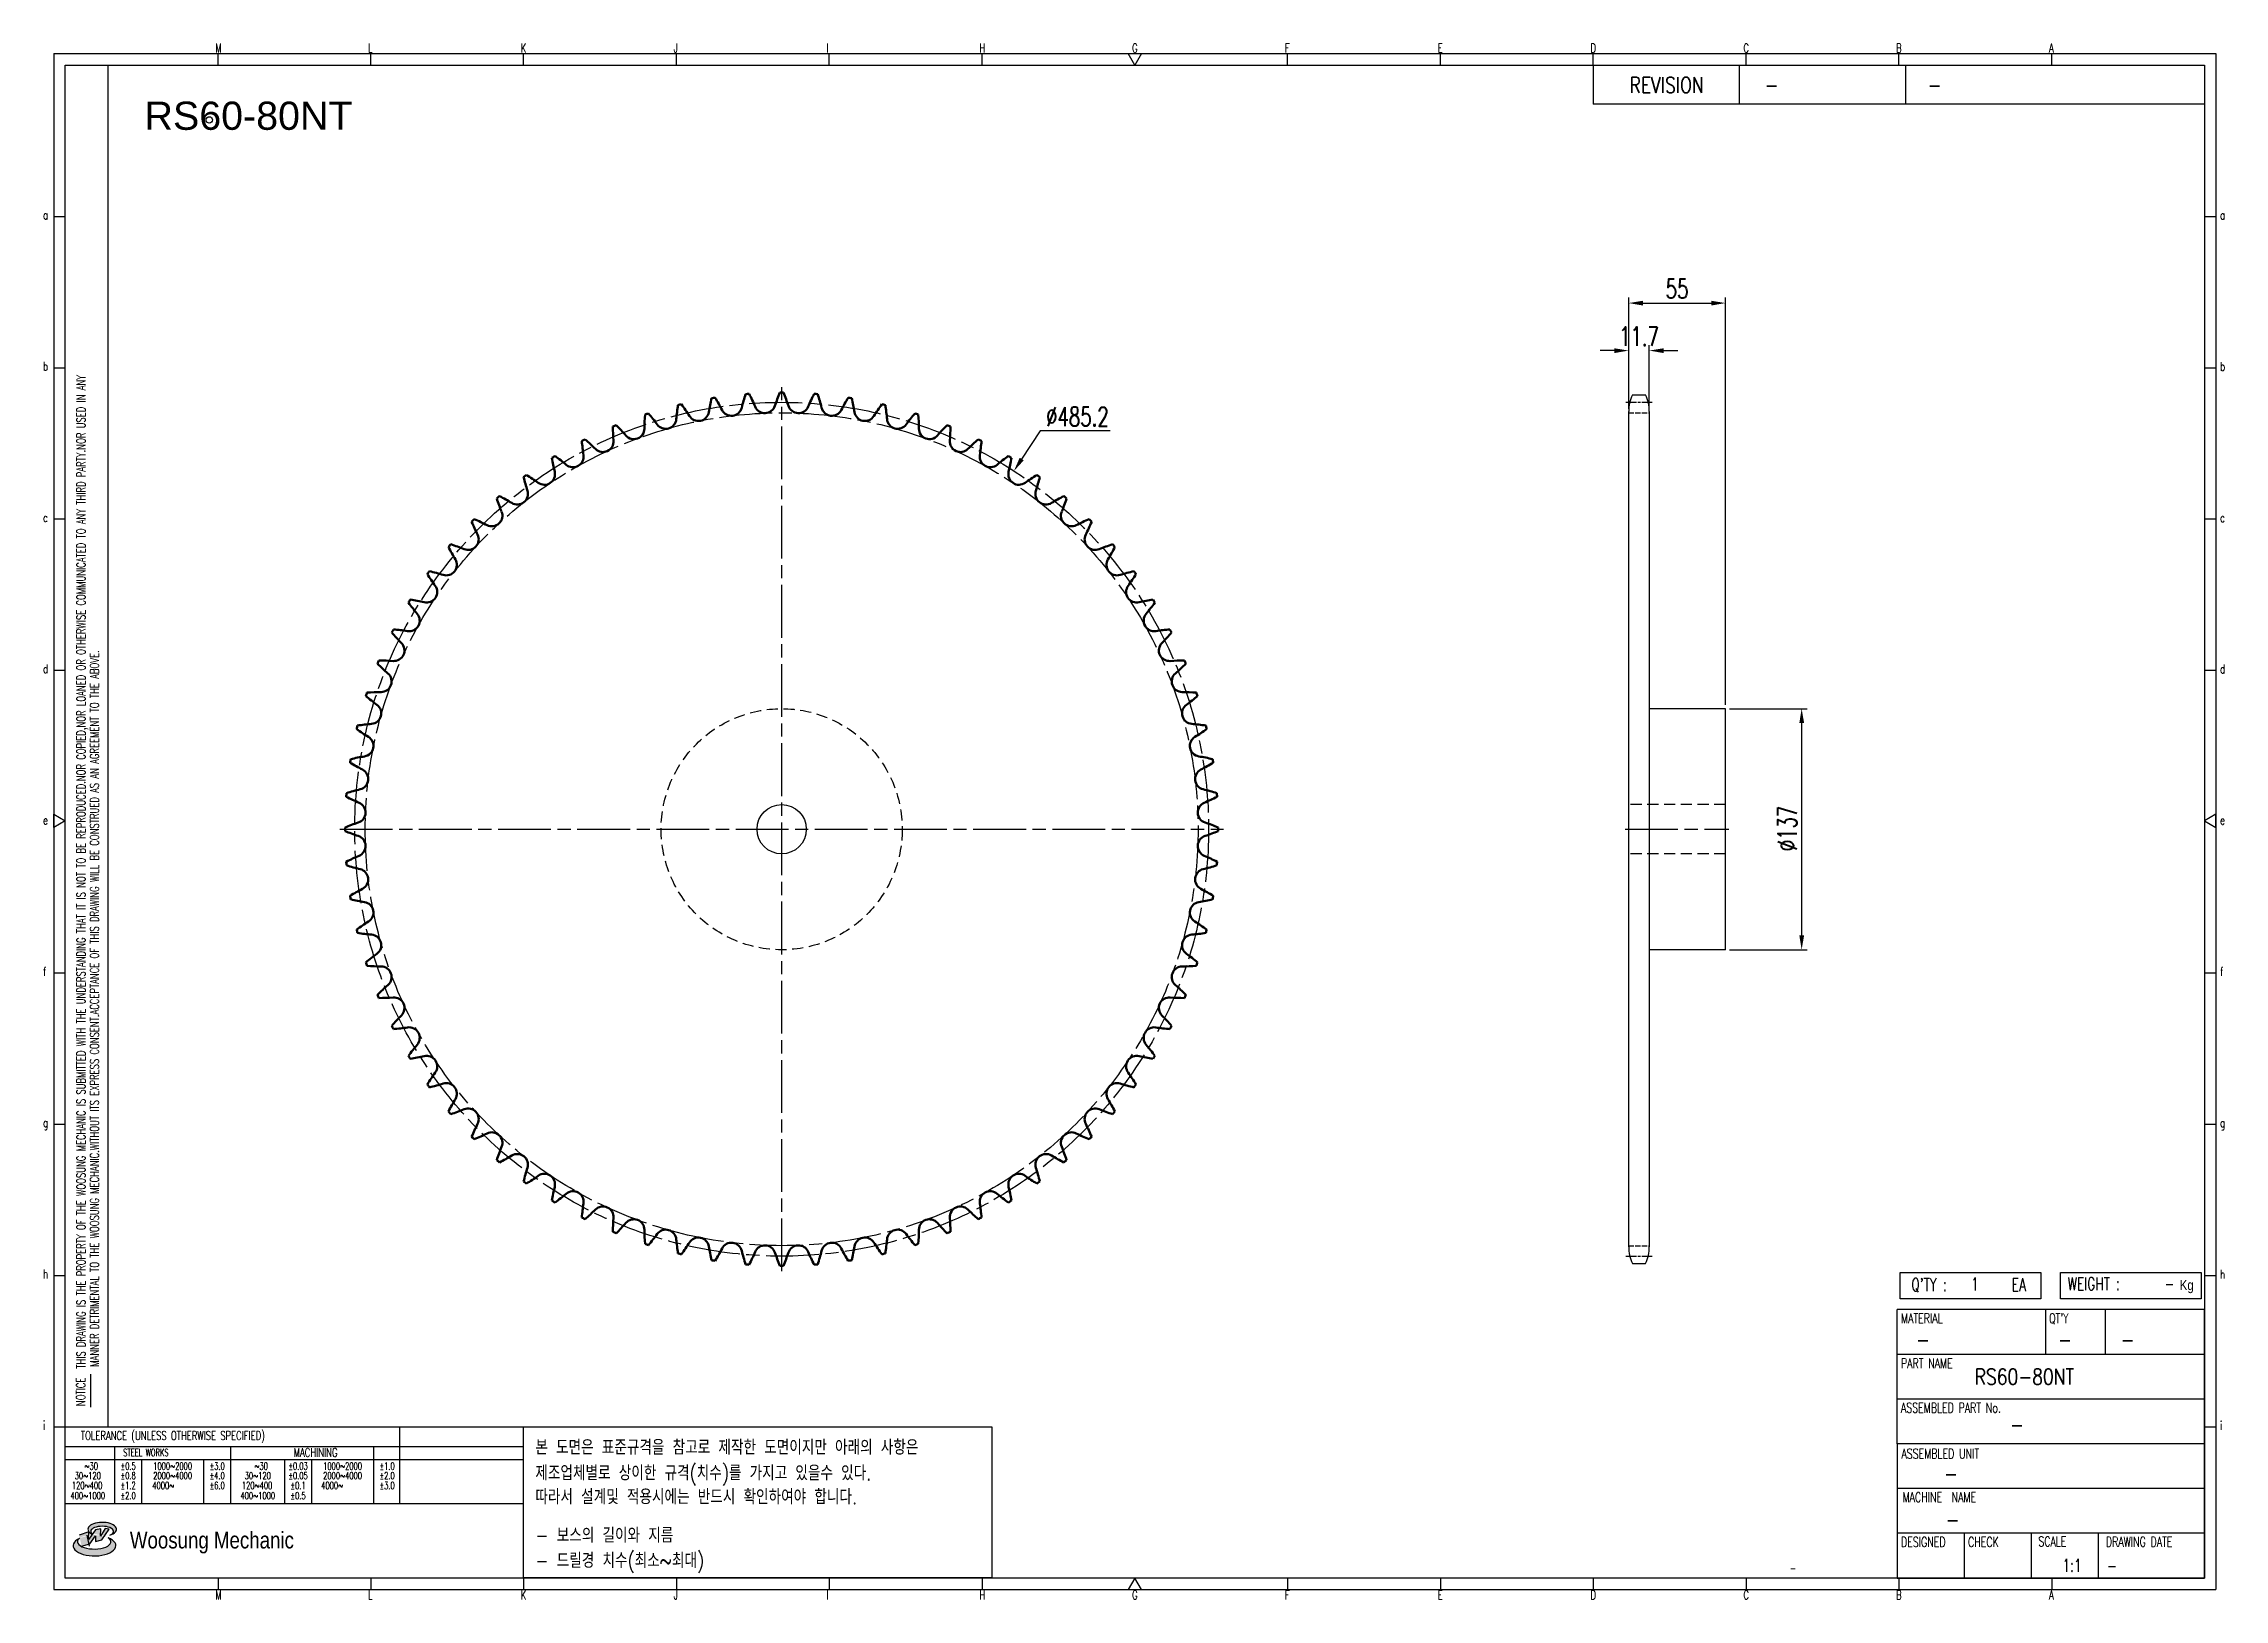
# Model space of a CAD drawing. Header units: millimetres. Extents: x 24037 to 25276, y 26 to 910.
import ezdxf
from ezdxf.enums import TextEntityAlignment as Align

# ---------------------------------------------------------------- set-up
doc = ezdxf.new("R2010")
doc.units = ezdxf.units.MM
for name, pattern in [('AM_ISO02W050', [7.5, 6, -1.5]), ('AM_ISO02W050x2', [3.75, 3, -0.75]), ('AM_ISO08W050', [18, 12, -1.5, 3, -1.5]), ('AM_ISO08W050x2', [9, 6, -0.75, 1.5, -0.75]), ('HIDDEN', [9.525, 6.35, -3.175])]:
    doc.linetypes.add(name, pattern=pattern)
for name, color, linetype, lineweight in [('AM_0N', 7, 'Continuous', 50), ('AM_3N', 6, 'AM_ISO02W050', 25), ('AM_7N', 4, 'AM_ISO08W050', 25)]:
    doc.layers.add(name, color=color, linetype=linetype, lineweight=lineweight)
for name, color, linetype in [('HL', 2, 'HIDDEN'), ('S-DIM', 7, 'Continuous'), ('TITLE', 7, 'Continuous'), ('도면레이아웃', 7, 'Continuous')]:
    doc.layers.add(name, color=color, linetype=linetype)
doc.styles.add('HAN', font='ROMANS.shx', dxfattribs={"width": 0.7, "bigfont": 'whgtxt.shx'})
doc.styles.add('HKD_ST2', font='romans.shx', dxfattribs={"width": 0.7, "height": 4, "bigfont": '@extfont2.shx'})
doc.styles.add('HSG', font='SIMPLEX.shx', dxfattribs={"width": 0.7, "bigfont": 'HSG.shx'})
doc.styles.add('ROMANS', font='romans.shx', dxfattribs={"width": 0.7, "bigfont": 'whgtxt.shx'})
doc.styles.add('SLDTEXTSTYLE4', font='arial.ttf', dxfattribs={"width": 0.8})
doc.styles.get("Standard").update_dxf_attribs({"font": 'arial.ttf'})
doc.dimstyles.new('APP23', dxfattribs={"dimscale": 4.5, "dimtxt": 2.4, "dimasz": 1.8, "dimexe": 0.7, "dimexo": 0.5, "dimgap": 0.6, "dimtad": 1, "dimtoh": 1, "dimdec": 1, "dimrnd": 0.01, "dimzin": 9, "dimdsep": 46, "dimtxsty": 'HSG', "dimcen": 0, "dimclrd": 1, "dimclre": 1, "dimclrt": 256, "dimazin": 2, "dimtp": 1, "dimtm": 1, "dimtfac": 0.5, "dimtdec": 1, "dimtix": 1, "dimtofl": 0, "dimtmove": 0, "dimatfit": 3, "dimfxl": 0, "dimtvp": 1, "dimtolj": 2, "dimlwd": -1, "dimlwe": -1, "dimarcsym": 0})

# ---------------------------------------------------------------- blocks, each defined once
blk = doc.blocks.new('SUYWSHJH')
at = {"layer": '도면레이아웃'}
h = blk.add_hatch(color=10, dxfattribs=at)
h.paths.add_polyline_path([(1.544, 35.177), (1.554, 34.966), (1.779, 35.034), (2.054, 35.422), (1.908, 35.446), (1.728, 35.167), (1.741, 35.439), (1.547, 35.405), (1.292, 35.041), (1.295, 35.33), (0.943, 35.208), (1.03, 34.8), (1.336, 34.885)])
edge = h.paths.add_edge_path()
edge.add_ellipse((1.795, 35.421), major_axis=(-0.53, 0), ratio=0.487785, start_angle=122.36065, end_angle=403.39574)
edge.add_line((1.411, 35.244), (1.419, 35.261))
edge.add_ellipse((1.798, 35.344), major_axis=(-0.423, 0), ratio=0.444396, start_angle=131.58977, end_angle=386.19408, ccw=False)
edge = h.paths.add_edge_path()
edge.add_ellipse((1.512, 34.815), major_axis=(-0.793, 0), ratio=0.480113, start_angle=314.67633, end_angle=590.85213)
edge.add_ellipse((1.501, 34.958), major_axis=(-0.62, 0), ratio=0.43311, start_angle=331.7024, end_angle=574.42495, ccw=False)
for p, q in [((0, 90.118), (80.15, 90.118)), ((0, 90.118), (0, 33.191)), ((6.089, 89.693), (6.089, 90.118)), ((11.753, 89.693), (11.753, 90.118)), ((17.418, 89.693), (17.418, 90.118)), ((23.082, 89.693), (23.082, 90.118)), ((28.746, 89.693), (28.746, 90.118)), ((34.411, 89.693), (34.411, 90.118)), ((45.739, 89.693), (45.739, 90.118)), ((51.404, 89.693), (51.404, 90.118)), ((57.068, 89.693), (57.068, 90.118)), ((62.732, 89.693), (62.732, 90.118)), ((68.397, 89.693), (68.397, 90.118)), ((74.061, 89.693), (74.061, 90.118)), ((80.15, 90.118), (80.15, 33.191)), ((0, 84.085), (0.425, 84.085)), ((79.725, 84.085), (80.15, 84.085)), ((0, 78.478), (0.425, 78.478)), ((79.725, 78.478), (80.15, 78.478)), ((0, 72.87), (0.425, 72.87)), ((79.725, 72.87), (80.15, 72.87)), ((0, 67.262), (0.425, 67.262)), ((79.725, 67.262), (80.15, 67.262)), ((0, 56.047), (0.425, 56.047)), ((79.725, 56.047), (80.15, 56.047)), ((0, 50.439), (0.425, 50.439)), ((79.725, 50.439), (80.15, 50.439)), ((0, 44.832), (0.425, 44.832)), ((79.725, 44.832), (80.15, 44.832)), ((1.377, 39.947), (1.377, 41.174)), ((0, 39.224), (0.425, 39.224)), ((79.725, 39.224), (80.15, 39.224)), ((0, 33.191), (80.15, 33.191)), ((6.089, 33.616), (6.089, 33.191)), ((11.753, 33.616), (11.753, 33.191)), ((17.418, 33.616), (17.418, 33.191)), ((23.082, 33.616), (23.082, 33.191)), ((28.746, 33.616), (28.746, 33.191)), ((34.411, 33.616), (34.411, 33.191)), ((45.739, 33.616), (45.739, 33.191)), ((51.404, 33.616), (51.404, 33.191)), ((57.068, 33.616), (57.068, 33.191)), ((62.732, 33.616), (62.732, 33.191)), ((68.397, 33.616), (68.397, 33.191)), ((74.061, 33.616), (74.061, 33.191))]:
    blk.add_line(p, q)
at = {"color": 2}
for p, q in [((2.017, 39.224), (2.017, 89.693)), ((0.425, 39.224), (17.418, 39.224)), ((12.816, 39.224), (12.816, 36.382)), ((17.418, 33.616), (17.418, 39.224)), ((0.425, 38.487), (17.418, 38.487)), ((0.425, 38.012), (17.418, 38.012)), ((2.257, 38.487), (2.257, 36.382)), ((3.257, 38.012), (3.257, 36.382)), ((5.557, 38.012), (5.557, 36.382)), ((6.557, 38.5), (6.557, 36.382)), ((8.557, 38.012), (8.557, 36.382)), ((9.557, 38.026), (9.557, 36.382)), ((11.857, 38.487), (11.857, 36.382)), ((0.425, 36.382), (17.418, 36.382))]:
    blk.add_line(p, q, dxfattribs=at)
at = {"color": 6, "ltscale": 0.5}
for p, q in [((57.068, 89.693), (57.068, 88.246)), ((62.47, 89.693), (62.47, 88.246)), ((68.635, 89.693), (68.635, 88.246)), ((79.725, 88.246), (57.068, 88.246)), ((68.336, 38.59), (68.336, 43.563)), ((79.725, 43.563), (68.336, 43.563)), ((73.827, 43.563), (73.827, 41.905)), ((76.037, 43.563), (76.037, 41.905)), ((79.725, 38.59), (79.725, 43.563)), ((79.725, 41.905), (68.336, 41.905)), ((79.725, 40.248), (68.336, 40.248)), ((68.336, 38.59), (68.336, 33.616)), ((79.725, 38.59), (68.336, 38.59)), ((79.725, 33.616), (79.725, 38.59)), ((79.725, 36.932), (68.336, 36.932)), ((79.725, 35.274), (68.336, 35.274)), ((70.822, 33.616), (70.822, 35.274)), ((73.309, 33.616), (73.309, 35.274)), ((75.796, 33.616), (75.796, 35.274)), ((68.336, 33.616), (79.725, 33.616))]:
    blk.add_line(p, q, dxfattribs=at)
for points in [[(40.075, 89.693), (39.83, 90.118), (40.32, 90.118)], [(0.425, 89.693), (79.725, 89.693), (79.725, 33.616), (0.425, 33.616)], [(0.425, 61.679), (0, 61.433), (0, 61.924)], [(79.725, 61.679), (80.15, 61.433), (80.15, 61.924)], [(40.075, 33.616), (39.83, 33.191), (40.32, 33.191)]]:
    blk.add_lwpolyline(points, close=True)
at = {"layer": 'TITLE', "color": 20}
for p, q in [((68.449, 43.961), (68.449, 44.936)), ((68.449, 44.936), (73.654, 44.936)), ((73.654, 44.936), (73.654, 43.961)), ((74.39, 43.961), (74.39, 44.936)), ((74.39, 44.936), (79.595, 44.936)), ((79.595, 44.936), (79.595, 43.961)), ((73.654, 43.961), (68.449, 43.961)), ((79.595, 43.961), (74.39, 43.961))]:
    blk.add_line(p, q, dxfattribs=at)
at = {"layer": '도면레이아웃'}
for p, q in [((1.295, 35.33), (0.943, 35.208)), ((1.03, 34.8), (1.336, 34.885)), ((1.224, 35.208), (1.311, 34.8)), ((1.224, 35.208), (1.224, 35.208)), ((1.547, 35.405), (1.292, 35.041)), ((1.292, 35.041), (1.295, 35.33)), ((1.336, 34.885), (1.544, 35.177)), ((1.419, 35.261), (1.411, 35.244)), ((1.544, 35.177), (1.554, 34.966)), ((1.741, 35.439), (1.547, 35.405)), ((1.554, 34.966), (1.779, 35.034)), ((1.908, 35.446), (1.728, 35.167)), ((1.728, 35.167), (1.741, 35.439)), ((1.779, 35.034), (2.054, 35.422)), ((2.054, 35.422), (1.908, 35.446))]:
    blk.add_line(p, q, dxfattribs=at)
for centre, major_axis, ratio, start_param, end_param in [((1.795, 35.421), (-0.53, 0), 0.487785, 2.135596, 7.040584), ((1.512, 34.815), (-0.793, 0), 0.480113, 5.492138, 10.312315), ((1.501, 34.958), (-0.62, 0), 0.43311, 5.789299, 10.025607), ((1.798, 35.344), (-0.423, 0), 0.444396, 2.296675, 6.740358)]:
    blk.add_ellipse(centre, major_axis=major_axis, ratio=ratio, start_param=start_param, end_param=end_param, dxfattribs=at)
at = {"color": 4, "style": 'HKD_ST2', "width": 0.7}
for s, p in [('M', (5.988, 90.164)), ('L', (11.652, 90.164)), ('K', (17.316, 90.164)), ('J', (22.981, 90.164)), ('I', (28.645, 90.164)), ('H', (34.309, 90.164)), ('G', (39.974, 90.164)), ('F', (45.638, 90.164)), ('E', (51.302, 90.164)), ('D', (56.967, 90.164)), ('C', (62.631, 90.164)), ('B', (68.295, 90.164)), ('A', (73.96, 90.164)), ('a', (-0.395, 83.976)), ('a', (80.305, 83.97)), ('b', (-0.395, 78.368)), ('b', (80.305, 78.362)), ('c', (-0.395, 72.76)), ('c', (80.305, 72.754)), ('d', (-0.395, 67.153)), ('d', (80.305, 67.147)), ('e', (-0.395, 61.545)), ('e', (80.305, 61.539)), ('f', (-0.395, 55.937)), ('f', (80.305, 55.931)), ('g', (-0.395, 50.33)), ('g', (80.305, 50.324)), ('h', (-0.395, 44.722)), ('h', (80.305, 44.716)), ('i', (-0.395, 39.114)), ('i', (80.305, 39.108)), ('M', (5.988, 32.824)), ('L', (11.652, 32.824)), ('K', (17.316, 32.824)), ('J', (22.981, 32.824)), ('I', (28.645, 32.824)), ('H', (34.309, 32.824)), ('G', (39.974, 32.824)), ('F', (45.638, 32.824)), ('E', (51.302, 32.824)), ('D', (56.967, 32.824)), ('C', (62.631, 32.824)), ('B', (68.295, 32.824)), ('A', (73.96, 32.824))]:
    blk.add_text(s, height=0.326, dxfattribs=at).set_placement(p)
for s, height, style, width, p in [('REVISION', 0.5806, 'HAN', 0.8, (58.415, 88.664)), ('-', 0.581, 'HAN', 0.8, (63.426, 88.664)), ('-', 0.581, 'HAN', 0.8, (69.468, 88.664)), ("Q'TY : ", 0.4746, 'HKD_ST2', 0.7, (68.857, 44.253)), ('1', 0.475, 'HKD_ST2', 0.7, (71.071, 44.275)), ('EA', 0.4746, 'HKD_ST2', 0.7, (72.578, 44.253)), ('WEIGHT : ', 0.4746, 'HKD_ST2', 0.7, (74.65, 44.286)), ('-', 0.581, 'HAN', 0.8, (69.029, 42.157)), ('-', 0.581, 'HAN', 0.8, (74.289, 42.157)), ('-', 0.581, 'HAN', 0.8, (76.623, 42.157)), ('-', 0.581, 'HAN', 0.8, (72.515, 39.013)), ('-', 0.581, 'HAN', 0.8, (70.067, 37.189)), ('-', 0.581, 'HAN', 0.8, (70.126, 35.48)), ('1:1', 0.4746, 'HKD_ST2', 0.7, (74.458, 33.848)), ('-', 0.475, 'HKD_ST2', 0.7, (76.112, 33.837))]:
    blk.add_text(s, height=height, dxfattribs=dict(style=style, width=width)).set_placement(p)
at = {"color": 6, "style": 'HKD_ST2', "width": 0.7}
for s, p in [(' THIS DRAWING IS THE PROPERTY OF THE WOOSUNG MECHANIC IS SUBMITTED WITH THE UNDERSTANDING THAT IT IS NOT TO BE REPRODUCED.NOR COPIED,NOR LOANED OR OTHERWISE COMMUNICATED TO ANY THIRD PARTY.NOR USED IN ANY', (1.173, 41.217)), ('MANNER DETRIMENTAL TO THE WOOSUNG MECHANIC.WITHOUT ITS EXPRESS CONSENT.ACCEPTANCE OF THIS DRAWING WILL BE CONSTRUED AS AN AGREEMENT TO THE ABOVE.', (1.672, 41.447))]:
    blk.add_text(s, height=0.326266, rotation=90, dxfattribs=at).set_placement(p)
at = {"style": 'HKD_ST2', "width": 0.7}
blk.add_text('-', height=0.475, dxfattribs=at).set_placement((78.613, 44.286), align=Align.RIGHT)
at = {"color": 4, "style": 'HKD_ST2', "width": 0.7}
for s, height, p in [('MATERIAL', 0.3651, (68.474, 43.425)), ("QT'Y", 0.3651, (73.965, 43.425)), ('PART NAME', 0.3651, (68.474, 41.756)), ('ASSEMBLED PART No.', 0.36511, (68.474, 40.109)), ('ASSEMBLED UNIT', 0.36511, (68.49, 38.408)), ('MACHINE  NAME', 0.36511, (68.532, 36.794)), ('DESIGNED', 0.3651, (68.474, 35.136)), ('CHECK', 0.3651, (70.961, 35.136)), ('SCALE', 0.3651, (73.566, 35.153)), ('DRAWING DATE', 0.36511, (76.071, 35.141))]:
    blk.add_text(s, height=height, dxfattribs=at).set_placement(p, align=Align.TOP_LEFT)
at = {"style": 'HKD_ST2', "width": 0.7}
blk.add_text('NOTICE', height=0.3263, rotation=90, dxfattribs=at).set_placement((1.163, 39.988))
for s, height, style, width, p in [('TOLERANCE (UNLESS OTHERWISE SPECIFIED)', 0.32627, 'HKD_ST2', 0.7, (4.417, 38.896)), ('-', 0.326, 'ROMANS', 0.65, (64.469, 33.975))]:
    blk.add_text(s, height=height, dxfattribs=dict(style=style, width=width)).set_placement(p, align=Align.MIDDLE_CENTER)
at = {"color": 4, "style": 'HKD_ST2', "width": 0.7}
for s, height, p in [('STEEL WORKS', 0.26101, (3.416, 38.268)), ('MACHINING', 0.3263, (9.707, 38.27)), ('%%P0.5', 0.261, (2.757, 37.762)), ('%%P0.8', 0.261, (2.757, 37.411)), ('%%P3.0', 0.261, (6.057, 37.762)), ('%%P4.0', 0.261, (6.057, 37.411)), ('%%P0.03', 0.261, (9.057, 37.762)), ('%%P0.05', 0.261, (9.057, 37.411)), ('%%P1.0', 0.261, (12.357, 37.762)), ('%%P2.0', 0.261, (12.357, 37.411)), ('%%P1.2', 0.261, (2.757, 37.045)), ('%%P2.0', 0.261, (2.757, 36.67)), ('%%P6.0', 0.261, (6.057, 37.045)), ('%%P0.1', 0.261, (9.057, 37.045)), ('%%P0.5', 0.261, (9.057, 36.67)), ('%%P3.0', 0.261, (12.357, 37.045))]:
    blk.add_text(s, height=height, dxfattribs=at).set_placement(p, align=Align.MIDDLE)
for s, height, p in [('30%%126120', 0.261, (1.263, 37.411)), ('%%12630', 0.261, (1.389, 37.762)), ('2000%%1264000', 0.26101, (4.407, 37.411)), ('1000%%1262000', 0.26101, (4.407, 37.762)), ('30%%126120', 0.261, (7.563, 37.411)), ('%%12630', 0.261, (7.689, 37.762)), ('2000%%1264000', 0.26101, (10.707, 37.411)), ('1000%%1262000', 0.26101, (10.707, 37.762)), ('400%%1261000', 0.26101, (1.263, 36.67)), ('120%%126400', 0.26101, (1.237, 37.045)), ('4000%%126', 0.261, (4.061, 37.045)), ('400%%1261000', 0.26101, (7.563, 36.67)), ('120%%126400', 0.26101, (7.537, 37.045)), ('4000%%126', 0.261, (10.321, 37.045))]:
    blk.add_text(s, height=height, dxfattribs=at).set_placement(p, align=Align.MIDDLE_CENTER)
at = {"color": 1, "style": 'SLDTEXTSTYLE4', "width": 0.8}
blk.add_text('Woosung Mechanic', height=0.61957, dxfattribs=at).set_placement((2.822, 34.711))
at = {"layer": 'TITLE', "width": 0.8}
blk.add_text('Kg', height=0.3789, dxfattribs=at).set_placement((78.807, 44.286))
blk = doc.blocks.new('*D2')
at = {"layer": 'Defpoints', "color": 0, "transparency": 16777216}
for p in [(24588.5, 667.2), (24324.5, 260.1)]:
    blk.add_point(p, dxfattribs=at)
at = {"layer": 'S-DIM', "color": 1, "transparency": 16777216}
for p, q in [((24603.4, 690.1), (24592.9, 674)), ((24643.2, 690.1), (24603.4, 690.1))]:
    blk.add_line(p, q, dxfattribs=at)
blk.add_solid([(24591.8, 674.8), (24594.1, 673.3), (24588.5, 667.2)], dxfattribs=at)
at = {"layer": 'S-DIM', "transparency": 16777216, "insert": (24624.6, 698.2), "char_height": 10.8, "attachment_point": 5, "style": 'HSG'}
blk.add_mtext('\\A2;∅485.2', dxfattribs=at)
blk = doc.blocks.new('*D3')
at = {"layer": 'Defpoints', "color": 0, "transparency": 16777216}
for p in [(24949.6, 735.7), (24937.9, 700.3), (24949.6, 701)]:
    blk.add_point(p, dxfattribs=at)
at = {"layer": 'S-DIM', "color": 1, "transparency": 16777216}
for p, q in [((24929.8, 735.7), (24921.7, 735.7)), ((24937.9, 702.6), (24937.9, 738.8)), ((24949.6, 703.2), (24949.6, 738.8)), ((24957.7, 735.7), (24965.8, 735.7))]:
    blk.add_line(p, q, dxfattribs=at)
for points in [[(24929.8, 737), (24929.8, 734.3), (24937.9, 735.7)], [(24957.7, 737), (24957.7, 734.3), (24949.6, 735.7)]]:
    blk.add_solid(points, dxfattribs=at)
at = {"layer": 'S-DIM', "transparency": 16777216, "insert": (24943.8, 743.8), "char_height": 10.8, "attachment_point": 5, "style": 'HSG'}
blk.add_mtext('\\A2;11.7', dxfattribs=at)
blk = doc.blocks.new('*D4')
at = {"layer": 'Defpoints', "color": 0, "transparency": 16777216}
for p in [(24992.9, 762.7), (24937.9, 700.3), (24992.9, 532.2)]:
    blk.add_point(p, dxfattribs=at)
at = {"layer": 'S-DIM', "color": 1, "transparency": 16777216}
for p, q in [((24937.9, 702.6), (24937.9, 765.8)), ((24946, 762.7), (24984.8, 762.7)), ((24992.9, 534.4), (24992.9, 765.8))]:
    blk.add_line(p, q, dxfattribs=at)
for points in [[(24946, 764), (24946, 761.3), (24937.9, 762.7)], [(24984.8, 764), (24984.8, 761.3), (24992.9, 762.7)]]:
    blk.add_solid(points, dxfattribs=at)
at = {"layer": 'S-DIM', "transparency": 16777216, "insert": (24965.4, 770.8), "char_height": 10.8, "attachment_point": 5, "style": 'HSG'}
blk.add_mtext('\\A2;55', dxfattribs=at)
blk = doc.blocks.new('*D5')
at = {"layer": 'Defpoints', "color": 0, "transparency": 16777216}
for p in [(24992.9, 532.2), (24992.9, 395.2), (25036.2, 395.2)]:
    blk.add_point(p, dxfattribs=at)
at = {"layer": 'S-DIM', "color": 1, "transparency": 16777216}
for p, q in [((24995.2, 532.2), (25039.4, 532.2)), ((25036.2, 524.1), (25036.2, 403.3)), ((24995.2, 395.2), (25039.4, 395.2))]:
    blk.add_line(p, q, dxfattribs=at)
for points in [[(25034.9, 524.1), (25037.6, 524.1), (25036.2, 532.2)], [(25034.9, 403.3), (25037.6, 403.3), (25036.2, 395.2)]]:
    blk.add_solid(points, dxfattribs=at)
at = {"layer": 'S-DIM', "transparency": 16777216, "insert": (25028.1, 464.1), "char_height": 10.8, "attachment_point": 5, "rotation": 90, "style": 'HSG'}
blk.add_mtext('\\A2;%%c137', dxfattribs=at)

msp = doc.modelspace()

# ---------------------------------------------------------------- linework, layer by layer
for p, q in [((24940, 710.5), (24947.54, 710.5)), ((24937.92, 226.36), (24937.92, 701)), ((24949.62, 701), (24949.62, 226.36)), ((24992.92, 532.18), (24949.62, 532.18)), ((24992.92, 395.18), (24992.92, 532.18)), ((24992.92, 395.18), (24949.62, 395.18)), ((24940, 216.86), (24947.54, 216.86))]:
    msp.add_line(p, q)
at = {"color": 4}
msp.add_lwpolyline([(24309.89, 124.14), (24576.05, 124.14), (24576.05, 38.17), (24309.89, 38.17)], close=True, dxfattribs=at)
for centre, radius in [((24131.24, 866.74), 1.85), ((24456.54, 463.68), 14)]:
    msp.add_circle(centre, radius)
for centre, start, end in [((24960.62, 701), 155.25994, 180), ((24926.92, 701), 0, 24.74006), ((24960.62, 226.36), 180, 204.74006), ((24926.92, 226.36), 335.25994, 0)]:
    msp.add_arc(centre, 22.7, start, end)
at = {"layer": 'AM_0N'}
for centre, radius, start, end in [((24530.78, 681.75), 117.19, 166.75525, 170.6875), ((24456.54, 463.68), 248.14, 98.76211, 99.23789), ((24318.54, 648.14), 117.19, 27.3125, 31.24475), ((24547.66, 675.26), 117.19, 162.25525, 166.1875), ((24456.54, 463.68), 248.14, 94.26211, 94.73789), ((24333.44, 658.4), 117.19, 22.8125, 26.74475), ((24563.98, 667.45), 117.19, 157.75525, 161.6875), ((24456.54, 463.68), 248.14, 89.76211, 90.23789), ((24349.1, 667.45), 117.19, 18.3125, 22.24475), ((24579.64, 658.4), 117.19, 153.25525, 157.1875), ((24456.54, 463.68), 248.14, 85.26211, 85.73789), ((24365.42, 675.26), 117.19, 13.8125, 17.74475), ((24594.54, 648.14), 117.19, 148.75525, 152.6875), ((24456.54, 463.68), 248.14, 80.76211, 81.23789), ((24382.3, 681.75), 117.19, 9.3125, 13.24475), ((24495.75, 690.68), 117.19, 175.75525, 179.6875), ((24456.54, 463.68), 248.14, 107.76211, 108.23789), ((24291.39, 624.28), 117.19, 36.3125, 40.24475), ((24390.67, 697.24), 6.01, 216.3125, 355.1875), ((24513.44, 686.91), 117.19, 171.25525, 175.1875), ((24456.54, 463.68), 248.14, 103.26211, 103.73789), ((24304.5, 636.74), 117.19, 31.8125, 35.74475), ((24409.2, 701.69), 6.01, 211.8125, 350.6875), ((24428.02, 704.67), 6.01, 207.3125, 346.1875), ((24447.01, 706.17), 6.01, 202.8125, 341.6875), ((24466.07, 706.17), 6.01, 198.3125, 337.1875), ((24485.06, 704.67), 6.01, 193.8125, 332.6875), ((24503.88, 701.69), 6.01, 189.3125, 328.1875), ((24608.58, 636.74), 117.19, 144.25525, 148.1875), ((24456.54, 463.68), 248.14, 76.26211, 76.73789), ((24399.64, 686.91), 117.19, 4.8125, 8.74475), ((24522.41, 697.24), 6.01, 184.8125, 323.6875), ((24621.69, 624.28), 117.19, 139.75525, 143.6875), ((24456.54, 463.68), 248.14, 71.76211, 72.23789), ((24417.33, 690.68), 117.19, 0.3125, 4.24475), ((24456.54, 463.68), 248.14, 116.76211, 117.23789), ((24459.76, 694.02), 117.19, 184.75525, 188.6875), ((24268.3, 596.47), 117.19, 45.3125, 49.24475), ((24354.94, 684.06), 6.01, 225.3125, 4.1875), ((24456.54, 463.68), 248.14, 112.26211, 112.73789), ((24477.82, 693.06), 117.19, 180.25525, 184.1875), ((24279.29, 610.83), 117.19, 40.8125, 44.74475), ((24372.55, 691.35), 6.01, 220.8125, 359.6875), ((24540.53, 691.35), 6.01, 180.3125, 319.1875), ((24633.78, 610.83), 117.19, 135.25525, 139.1875), ((24456.54, 463.68), 248.14, 67.26211, 67.73789), ((24558.14, 684.06), 6.01, 175.8125, 314.6875), ((24435.26, 693.06), 117.19, 355.8125, 359.74475), ((24644.78, 596.47), 117.19, 130.75525, 134.6875), ((24456.54, 463.68), 248.14, 62.76211, 63.23789), ((24453.32, 694.02), 117.19, 351.3125, 355.24475), ((24456.54, 463.68), 248.14, 121.26211, 121.73789), ((24441.68, 693.56), 117.19, 189.25525, 193.1875), ((24258.46, 581.29), 117.19, 49.8125, 53.74475), ((24337.96, 675.41), 6.01, 229.8125, 8.6875), ((24575.11, 675.41), 6.01, 171.3125, 310.1875), ((24654.62, 581.29), 117.19, 126.25525, 130.1875), ((24456.54, 463.68), 248.14, 58.26211, 58.73789), ((24471.4, 693.56), 117.19, 346.8125, 350.74475), ((24456.54, 463.68), 248.14, 125.76211, 126.23789), ((24423.69, 691.69), 117.19, 193.75525, 197.6875), ((24249.84, 565.38), 117.19, 54.3125, 58.24475), ((24321.72, 665.45), 6.01, 234.3125, 13.1875), ((24591.36, 665.45), 6.01, 166.8125, 305.6875), ((24663.24, 565.38), 117.19, 121.75525, 125.6875), ((24489.39, 691.69), 117.19, 342.3125, 346.24475), ((24456.54, 463.68), 248.14, 53.76211, 54.23789), ((24456.54, 463.68), 248.14, 130.26211, 130.73789), ((24405.9, 688.41), 117.19, 198.25525, 202.1875), ((24242.5, 548.85), 117.19, 58.8125, 62.74475), ((24306.3, 654.25), 6.01, 238.8125, 17.6875), ((24606.78, 654.25), 6.01, 162.3125, 301.1875), ((24670.58, 548.85), 117.19, 117.25525, 121.1875), ((24507.18, 688.41), 117.19, 337.8125, 341.74475), ((24456.54, 463.68), 248.14, 49.26211, 49.73789), ((24456.54, 463.68), 248.14, 134.76211, 135.23789), ((24388.42, 683.74), 117.19, 202.75525, 206.6875), ((24236.48, 531.8), 117.19, 63.3125, 67.24475), ((24291.81, 641.88), 6.01, 243.3125, 22.1875), ((24621.27, 641.88), 6.01, 157.8125, 296.6875), ((24676.6, 531.8), 117.19, 112.75525, 116.6875), ((24524.66, 683.74), 117.19, 333.3125, 337.24475), ((24456.54, 463.68), 248.14, 44.76211, 45.23789), ((24456.54, 463.68), 248.14, 139.26211, 139.73789), ((24371.37, 677.72), 117.19, 207.25525, 211.1875), ((24231.81, 514.32), 117.19, 67.8125, 71.74475), ((24278.34, 628.41), 6.01, 247.8125, 26.6875), ((24634.74, 628.41), 6.01, 153.3125, 292.1875), ((24681.27, 514.32), 117.19, 108.25525, 112.1875), ((24541.71, 677.72), 117.19, 328.8125, 332.74475), ((24456.54, 463.68), 248.14, 40.26211, 40.73789), ((24456.54, 463.68), 248.14, 143.76211, 144.23789), ((24354.83, 670.38), 117.19, 211.75525, 215.6875), ((24228.53, 496.53), 117.19, 72.3125, 76.24475), ((24265.96, 613.92), 6.01, 252.3125, 31.1875), ((24647.12, 613.92), 6.01, 148.8125, 287.6875), ((24684.55, 496.53), 117.19, 103.75525, 107.6875), ((24558.24, 670.38), 117.19, 324.3125, 328.24475), ((24456.54, 463.68), 248.14, 35.76211, 36.23789), ((24254.76, 598.5), 6.01, 256.8125, 35.6875), ((24658.32, 598.5), 6.01, 144.3125, 283.1875), ((24244.81, 582.25), 6.01, 261.3125, 40.1875), ((24456.54, 463.68), 248.14, 148.26211, 148.73789), ((24338.93, 661.76), 117.19, 216.25525, 220.1875), ((24226.65, 478.54), 117.19, 76.8125, 80.74475), ((24686.42, 478.54), 117.19, 99.25525, 103.1875), ((24668.27, 582.25), 6.01, 139.8125, 278.6875), ((24574.15, 661.76), 117.19, 319.8125, 323.74475), ((24456.54, 463.68), 248.14, 31.26211, 31.73789), ((24456.54, 463.68), 248.14, 152.76211, 153.23789), ((24323.75, 651.92), 117.19, 220.75525, 224.6875), ((24226.2, 460.46), 117.19, 81.3125, 85.24475), ((24686.88, 460.46), 117.19, 94.75525, 98.6875), ((24589.33, 651.92), 117.19, 315.3125, 319.24475), ((24456.54, 463.68), 248.14, 26.76211, 27.23789), ((24456.54, 463.68), 248.14, 157.26211, 157.73789), ((24227.16, 442.4), 117.19, 85.8125, 89.74475), ((24236.16, 565.28), 6.01, 265.8125, 44.6875), ((24676.92, 565.28), 6.01, 135.3125, 274.1875), ((24685.92, 442.4), 117.19, 90.25525, 94.1875), ((24456.54, 463.68), 248.14, 22.26211, 22.73789), ((24309.39, 640.92), 117.19, 225.25525, 229.1875), ((24228.86, 547.67), 6.01, 270.3125, 49.1875), ((24684.21, 547.67), 6.01, 130.8125, 269.6875), ((24603.69, 640.92), 117.19, 310.8125, 314.74475), ((24456.54, 463.68), 248.14, 161.76211, 162.23789), ((24295.94, 628.83), 117.19, 229.75525, 233.6875), ((24229.54, 424.47), 117.19, 90.3125, 94.24475), ((24222.98, 529.55), 6.01, 274.8125, 53.6875), ((24690.1, 529.55), 6.01, 126.3125, 265.1875), ((24683.54, 424.47), 117.19, 85.75525, 89.6875), ((24617.14, 628.83), 117.19, 306.3125, 310.24475), ((24456.54, 463.68), 248.14, 17.76211, 18.23789), ((24456.54, 463.68), 248.14, 166.26211, 166.73789), ((24283.48, 615.72), 117.19, 234.25525, 238.1875), ((24233.31, 406.78), 117.19, 94.8125, 98.74475), ((24679.77, 406.78), 117.19, 81.25525, 85.1875), ((24629.6, 615.72), 117.19, 301.8125, 305.74475), ((24456.54, 463.68), 248.14, 13.26211, 13.73789), ((24218.53, 511.02), 6.01, 279.3125, 58.1875), ((24694.55, 511.02), 6.01, 121.8125, 260.6875), ((24456.54, 463.68), 248.14, 170.76211, 171.23789), ((24272.08, 601.68), 117.19, 238.75525, 242.6875), ((24238.47, 389.44), 117.19, 99.3125, 103.24475), ((24215.55, 492.2), 6.01, 283.8125, 62.6875), ((24697.53, 492.2), 6.01, 117.3125, 256.1875), ((24674.61, 389.44), 117.19, 76.75525, 80.6875), ((24641, 601.68), 117.19, 297.3125, 301.24475), ((24456.54, 463.68), 248.14, 8.76211, 9.23789), ((24456.54, 463.68), 248.14, 175.26211, 175.73789), ((24244.96, 372.56), 117.19, 103.8125, 107.74475), ((24668.12, 372.56), 117.19, 72.25525, 76.1875), ((24456.54, 463.68), 248.14, 4.26211, 4.73789), ((24261.82, 586.78), 117.19, 243.25525, 247.1875), ((24214.05, 473.21), 6.01, 288.3125, 67.1875), ((24699.03, 473.21), 6.01, 112.8125, 251.6875), ((24651.26, 586.78), 117.19, 292.8125, 296.74475), ((24252.76, 356.24), 117.19, 108.3125, 112.24475), ((24456.54, 463.68), 248.14, 179.76211, 180.23789), ((24252.76, 571.12), 117.19, 247.75525, 251.6875), ((24214.05, 454.15), 6.01, 292.8125, 71.6875), ((24699.03, 454.15), 6.01, 108.3125, 247.1875), ((24660.31, 356.24), 117.19, 67.75525, 71.6875), ((24660.31, 571.12), 117.19, 288.3125, 292.24475), ((24456.54, 463.68), 248.14, 359.76211, 0.23789), ((24261.82, 340.58), 117.19, 112.8125, 116.74475), ((24651.26, 340.58), 117.19, 63.25525, 67.1875), ((24456.54, 463.68), 248.14, 184.26211, 184.73789), ((24244.96, 554.8), 117.19, 252.25525, 256.1875), ((24215.55, 435.16), 6.01, 297.3125, 76.1875), ((24697.53, 435.16), 6.01, 103.8125, 242.6875), ((24668.12, 554.8), 117.19, 283.8125, 287.74475), ((24456.54, 463.68), 248.14, 355.26211, 355.73789), ((24272.08, 325.68), 117.19, 117.3125, 121.24475), ((24456.54, 463.68), 248.14, 188.76211, 189.23789), ((24238.47, 537.92), 117.19, 256.75525, 260.6875), ((24218.53, 416.34), 6.01, 301.8125, 80.6875), ((24694.55, 416.34), 6.01, 99.3125, 238.1875), ((24674.61, 537.92), 117.19, 279.3125, 283.24475), ((24641, 325.68), 117.19, 58.75525, 62.6875), ((24456.54, 463.68), 248.14, 350.76211, 351.23789), ((24283.48, 311.64), 117.19, 121.8125, 125.74475), ((24629.6, 311.64), 117.19, 54.25525, 58.1875), ((24456.54, 463.68), 248.14, 193.26211, 193.73789), ((24233.31, 520.58), 117.19, 261.25525, 265.1875), ((24222.98, 397.81), 6.01, 306.3125, 85.1875), ((24690.1, 397.81), 6.01, 94.8125, 233.6875), ((24679.77, 520.58), 117.19, 274.8125, 278.74475), ((24456.54, 463.68), 248.14, 346.26211, 346.73789), ((24295.94, 298.53), 117.19, 126.3125, 130.24475), ((24456.54, 463.68), 248.14, 197.76211, 198.23789), ((24229.54, 502.89), 117.19, 265.75525, 269.6875), ((24228.86, 379.69), 6.01, 310.8125, 89.6875), ((24684.21, 379.69), 6.01, 90.3125, 229.1875), ((24683.54, 502.89), 117.19, 270.3125, 274.24475), ((24617.14, 298.53), 117.19, 49.75525, 53.6875), ((24456.54, 463.68), 248.14, 341.76211, 342.23789), ((24309.39, 286.43), 117.19, 130.8125, 134.74475), ((24603.69, 286.43), 117.19, 45.25525, 49.1875), ((24456.54, 463.68), 248.14, 202.26211, 202.73789), ((24227.16, 484.96), 117.19, 270.25525, 274.1875), ((24236.16, 362.08), 6.01, 315.3125, 94.1875), ((24676.92, 362.08), 6.01, 85.8125, 224.6875), ((24685.92, 484.96), 117.19, 265.8125, 269.74475), ((24456.54, 463.68), 248.14, 337.26211, 337.73789), ((24323.75, 275.44), 117.19, 135.3125, 139.24475), ((24456.54, 463.68), 248.14, 206.76211, 207.23789), ((24226.2, 466.9), 117.19, 274.75525, 278.6875), ((24244.81, 345.1), 6.01, 319.8125, 98.6875), ((24668.27, 345.1), 6.01, 81.3125, 220.1875), ((24686.88, 466.9), 117.19, 261.3125, 265.24475), ((24589.33, 275.44), 117.19, 40.75525, 44.6875), ((24456.54, 463.68), 248.14, 332.76211, 333.23789), ((24338.93, 265.6), 117.19, 139.8125, 143.74475), ((24456.54, 463.68), 248.14, 211.26211, 211.73789), ((24226.65, 448.82), 117.19, 279.25525, 283.1875), ((24254.76, 328.86), 6.01, 324.3125, 103.1875), ((24658.32, 328.86), 6.01, 76.8125, 215.6875), ((24686.42, 448.82), 117.19, 256.8125, 260.74475), ((24574.15, 265.6), 117.19, 36.25525, 40.1875), ((24456.54, 463.68), 248.14, 328.26211, 328.73789), ((24354.83, 256.98), 117.19, 144.3125, 148.24475), ((24558.24, 256.98), 117.19, 31.75525, 35.6875), ((24456.54, 463.68), 248.14, 215.76211, 216.23789), ((24228.53, 430.83), 117.19, 283.75525, 287.6875), ((24265.96, 313.44), 6.01, 328.8125, 107.6875), ((24371.37, 249.64), 117.19, 148.8125, 152.74475), ((24647.12, 313.44), 6.01, 72.3125, 211.1875), ((24541.71, 249.64), 117.19, 27.25525, 31.1875), ((24684.55, 430.83), 117.19, 252.3125, 256.24475), ((24456.54, 463.68), 248.14, 323.76211, 324.23789), ((24456.54, 463.68), 248.14, 220.26211, 220.73789), ((24231.81, 413.04), 117.19, 288.25525, 292.1875), ((24278.34, 298.95), 6.01, 333.3125, 112.1875), ((24634.74, 298.95), 6.01, 67.8125, 206.6875), ((24681.27, 413.04), 117.19, 247.8125, 251.74475), ((24456.54, 463.68), 248.14, 319.26211, 319.73789), ((24388.42, 243.62), 117.19, 153.3125, 157.24475), ((24456.54, 463.68), 248.14, 224.76211, 225.23789), ((24236.48, 395.56), 117.19, 292.75525, 296.6875), ((24291.81, 285.48), 6.01, 337.8125, 116.6875), ((24621.27, 285.48), 6.01, 63.3125, 202.1875), ((24676.6, 395.56), 117.19, 243.3125, 247.24475), ((24524.66, 243.62), 117.19, 22.75525, 26.6875), ((24456.54, 463.68), 248.14, 314.76211, 315.23789), ((24405.9, 238.95), 117.19, 157.8125, 161.74475), ((24456.54, 463.68), 248.14, 229.26211, 229.73789), ((24242.5, 378.51), 117.19, 297.25525, 301.1875), ((24306.3, 273.1), 6.01, 342.3125, 121.1875), ((24606.78, 273.1), 6.01, 58.8125, 197.6875), ((24670.58, 378.51), 117.19, 238.8125, 242.74475), ((24507.18, 238.95), 117.19, 18.25525, 22.1875), ((24456.54, 463.68), 248.14, 310.26211, 310.73789), ((24423.69, 235.67), 117.19, 162.3125, 166.24475), ((24456.54, 463.68), 248.14, 233.76211, 234.23789), ((24249.84, 361.97), 117.19, 301.75525, 305.6875), ((24321.72, 261.9), 6.01, 346.8125, 125.6875), ((24441.68, 233.79), 117.19, 166.8125, 170.74475), ((24591.36, 261.9), 6.01, 54.3125, 193.1875), ((24471.4, 233.79), 117.19, 9.25525, 13.1875), ((24663.24, 361.97), 117.19, 234.3125, 238.24475), ((24489.39, 235.67), 117.19, 13.75525, 17.6875), ((24456.54, 463.68), 248.14, 305.76211, 306.23789), ((24456.54, 463.68), 248.14, 238.26211, 238.73789), ((24258.46, 346.07), 117.19, 306.25525, 310.1875), ((24337.96, 251.95), 6.01, 351.3125, 130.1875), ((24459.76, 233.34), 117.19, 171.3125, 175.24475), ((24354.94, 243.3), 6.01, 355.8125, 134.6875), ((24558.14, 243.3), 6.01, 45.3125, 184.1875), ((24575.11, 251.95), 6.01, 49.8125, 188.6875), ((24453.32, 233.34), 117.19, 4.75525, 8.6875), ((24654.62, 346.07), 117.19, 229.8125, 233.74475), ((24456.54, 463.68), 248.14, 301.26211, 301.73789), ((24456.54, 463.68), 248.14, 242.76211, 243.23789), ((24268.3, 330.89), 117.19, 310.75525, 314.6875), ((24477.82, 234.3), 117.19, 175.8125, 179.74475), ((24279.29, 316.53), 117.19, 315.25525, 319.1875), ((24372.55, 236), 6.01, 0.3125, 139.1875), ((24495.75, 236.68), 117.19, 180.3125, 184.24475), ((24390.67, 230.12), 6.01, 4.8125, 143.6875), ((24522.41, 230.12), 6.01, 36.3125, 175.1875), ((24417.33, 236.68), 117.19, 355.75525, 359.6875), ((24540.53, 236), 6.01, 40.8125, 179.6875), ((24633.78, 316.53), 117.19, 220.8125, 224.74475), ((24435.26, 234.3), 117.19, 0.25525, 4.1875), ((24644.78, 330.89), 117.19, 225.3125, 229.24475), ((24456.54, 463.68), 248.14, 296.76211, 297.23789), ((24456.54, 463.68), 248.14, 247.26211, 247.73789), ((24456.54, 463.68), 248.14, 251.76211, 252.23789), ((24291.39, 303.08), 117.19, 319.75525, 323.6875), ((24513.44, 240.45), 117.19, 184.8125, 188.74475), ((24304.5, 290.62), 117.19, 324.25525, 328.1875), ((24409.2, 225.67), 6.01, 9.3125, 148.1875), ((24530.78, 245.61), 117.19, 189.3125, 193.24475), ((24318.54, 279.22), 117.19, 328.75525, 332.6875), ((24428.02, 222.69), 6.01, 13.8125, 152.6875), ((24547.66, 252.1), 117.19, 193.8125, 197.74475), ((24333.44, 268.96), 117.19, 333.25525, 337.1875), ((24447.01, 221.19), 6.01, 18.3125, 157.1875), ((24466.07, 221.19), 6.01, 22.8125, 161.6875), ((24579.64, 268.96), 117.19, 202.8125, 206.74475), ((24365.42, 252.1), 117.19, 342.25525, 346.1875), ((24485.06, 222.69), 6.01, 27.3125, 166.1875), ((24594.54, 279.22), 117.19, 207.3125, 211.24475), ((24382.3, 245.61), 117.19, 346.75525, 350.6875), ((24503.88, 225.67), 6.01, 31.8125, 170.6875), ((24608.58, 290.62), 117.19, 211.8125, 215.74475), ((24399.64, 240.45), 117.19, 351.25525, 355.1875), ((24621.69, 303.08), 117.19, 216.3125, 220.24475), ((24456.54, 463.68), 248.14, 287.76211, 288.23789), ((24456.54, 463.68), 248.14, 292.26211, 292.73789), ((24456.54, 463.68), 248.14, 256.26211, 256.73789), ((24456.54, 463.68), 248.14, 260.76211, 261.23789), ((24456.54, 463.68), 248.14, 265.26211, 265.73789), ((24563.98, 259.9), 117.19, 198.3125, 202.24475), ((24456.54, 463.68), 248.14, 269.76211, 270.23789), ((24349.1, 259.9), 117.19, 337.75525, 341.6875), ((24456.54, 463.68), 248.14, 274.26211, 274.73789), ((24456.54, 463.68), 248.14, 278.76211, 279.23789), ((24456.54, 463.68), 248.14, 283.26211, 283.73789)]:
    msp.add_arc(centre, radius, start, end, dxfattribs=at)
at = {"layer": 'AM_3N', "linetype": 'AM_ISO02W050x2'}
for p, q in [((24937.92, 700.34), (24949.62, 700.34)), ((24937.92, 227.02), (24949.62, 227.02))]:
    msp.add_line(p, q, dxfattribs=at)
at = {"layer": 'AM_7N', "linetype": 'AM_ISO08W050x2', "ltscale": 5}
for p, q in [((24456.54, 212.54), (24456.54, 714.82)), ((24205.4, 463.68), (24707.68, 463.68)), ((24935.92, 463.68), (24994.92, 463.68))]:
    msp.add_line(p, q, dxfattribs=at)
at = {"layer": 'AM_7N', "linetype": 'AM_ISO08W050x2'}
for p, q in [((24936.36, 706.29), (24951.18, 706.29)), ((24936.36, 221.06), (24951.18, 221.06))]:
    msp.add_line(p, q, dxfattribs=at)
at = {"layer": 'AM_7N', "linetype": 'AM_ISO08W050x2', "ltscale": 5}
for radius in [242.61, 236.66]:
    msp.add_circle((24456.54, 463.68), radius, dxfattribs=at)
at = {"layer": 'HL'}
for p, q in [((24992.92, 477.68), (24937.92, 477.68)), ((24992.92, 449.68), (24937.92, 449.68))]:
    msp.add_line(p, q, dxfattribs=at)
msp.add_circle((24456.54, 463.68), 68.5, dxfattribs=at)

# ---------------------------------------------------------------- block references
at = {"xscale": 15.33158536894296, "yscale": 15.33158536894296, "zscale": 15.33158536894296}
msp.add_blockref('SUYWSHJH', (24042.85, -477.22), dxfattribs=at)

# ---------------------------------------------------------------- texts
at = {"color": 2}
msp.add_text('RS60-80NT', height=16.019, dxfattribs=at).set_placement((24094.47, 861.15))
at = {"style": 'HAN', "width": 0.8}
msp.add_text('RS60-80NT', height=8.902, dxfattribs=at).set_placement((25134.57, 148.09))
at = {"color": 4, "style": 'HAN', "width": 0.8}
for s, p in [('본 도면은 표준규격을 참고로 제작한 도면이지만 아래의 사항은', (24316.56, 108.23)), ('제조업체별로 상이한 규격(치수)를 가지고 있을수 있다.', (24316.56, 93.63)), ('따라서 설계및 적용시에는 반드시 확인하여야 합니다.', (24316.56, 80.08)), ('- 보스의 길이와 지름', (24316.56, 58.24)), ('- 드릴경 치수(최소~최대)', (24316.56, 43.89))]:
    msp.add_text(s, height=8.4226, dxfattribs=at).set_placement(p)

# ---------------------------------------------------------------- dimensions: what is measured, and where the dimension line sits
at = {"layer": 'S-DIM'}
dim = msp.add_linear_dim(base=(24992.92, 762.68), p1=(24937.92, 700.34), p2=(24992.92, 532.18), dimstyle='APP23', dxfattribs=at)
dim.commit()
dim.dimension.update_dxf_attribs({"geometry": '*D4', "text_midpoint": (24965.42, 770.78)})
dim = msp.add_linear_dim(base=(24949.62, 735.68), p1=(24937.92, 700.34), p2=(24949.62, 701), dimstyle='APP23', dxfattribs=at)
dim.commit()
dim.dimension.update_dxf_attribs({"geometry": '*D3', "text_midpoint": (24943.77, 735.68), "dimtype": 128})
at = {"layer": 'S-DIM', "color": 1}
dim = msp.add_diameter_dim_2p(p1=(24324.54, 260.11), p2=(24588.54, 667.24), dimstyle='APP23', dxfattribs=at)
dim.commit()
dim.dimension.update_dxf_attribs({"geometry": '*D2', "text_midpoint": (24624.61, 690.13), "dimtype": 131})
at = {"layer": 'S-DIM'}
dim = msp.add_linear_dim(base=(25036.21, 395.18), p1=(24992.92, 532.18), p2=(24992.92, 395.18), angle=90, text='%%c<>', dimstyle='APP23', dxfattribs=at)
dim.commit()
dim.dimension.update_dxf_attribs({"geometry": '*D5', "text_midpoint": (25036.21, 464.11), "dimtype": 128})

doc.saveas('drawing.dxf')
